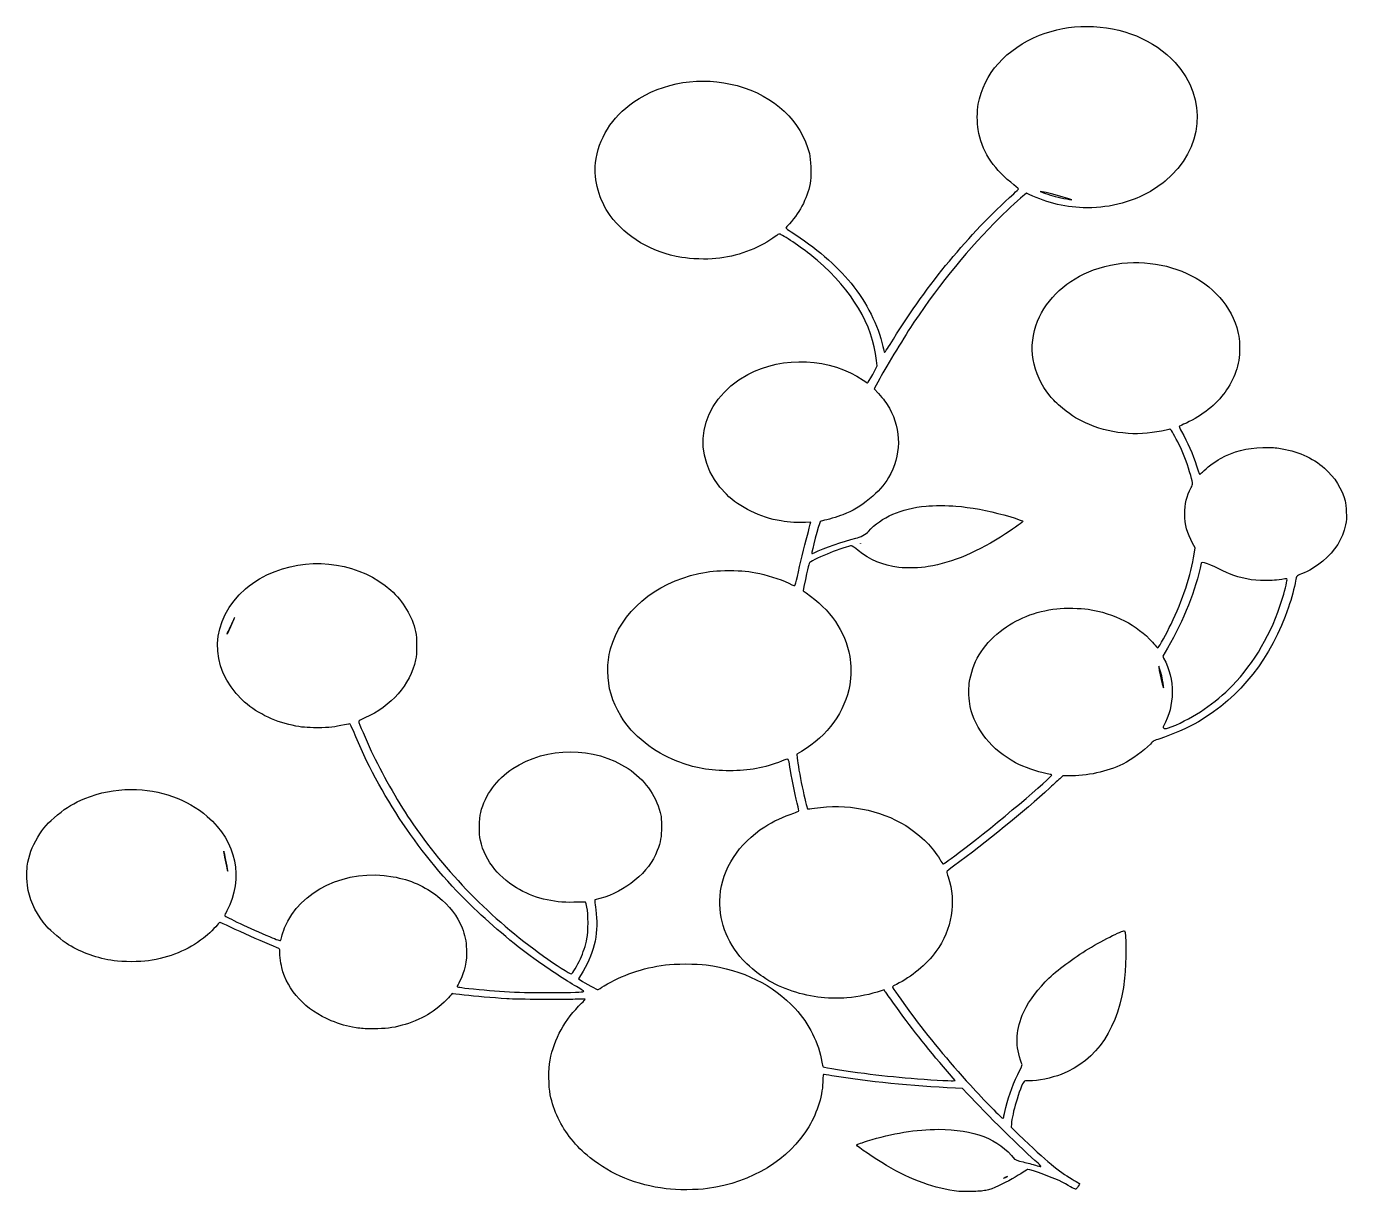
# Model space of a CAD drawing. Header units: centimetres. Extents: x -14 to 2, y -7 to 7.1.
import ezdxf

# ---------------------------------------------------------------- set-up
doc = ezdxf.new("R2010")
doc.units = ezdxf.units.CM
doc.header["$MEASUREMENT"] = 0
doc.layers.add('Layer 1', color=7, linetype='Continuous')

msp = doc.modelspace()

# ---------------------------------------------------------------- linework, layer by layer
at = {"layer": 'Layer 1', "color": 250}
for points, knots in [([(-1.13854, 7.08339), (-1.34428, 7.08339), (-1.52985, 7.04876), (-1.714, 6.97591), (-1.714, 6.97591), (-2.1166, 6.81663), (-2.39194, 6.50668), (-2.45732, 6.13999), (-2.45732, 6.13999), (-2.47108, 6.06279), (-2.4717, 5.90828), (-2.45814, 5.83324), (-2.45814, 5.83324), (-2.41239, 5.57992), (-2.2882, 5.37919), (-2.06375, 5.19658), (-2.06375, 5.19658), (-2.01143, 5.15401), (-1.96867, 5.11727), (-1.96867, 5.11473), (-1.96867, 5.11473), (-1.96867, 5.11218), (-1.99481, 5.08625), (-2.02737, 5.05685), (-2.02737, 5.05685), (-2.57485, 4.56244), (-3.07044, 3.96348), (-3.4834, 3.29654), (-3.4834, 3.29654), (-3.53979, 3.20548), (-3.58794, 3.13273), (-3.59089, 3.13531), (-3.59089, 3.13531), (-3.59384, 3.13789), (-3.60343, 3.16989), (-3.61156, 3.20559), (-3.61156, 3.20559), (-3.67257, 3.47343), (-3.80324, 3.73411), (-3.99686, 3.97288), (-3.99686, 3.97288), (-4.17169, 4.18849), (-4.4328, 4.41261), (-4.72033, 4.59383), (-4.72033, 4.59383), (-4.7561, 4.61637), (-4.78521, 4.63747), (-4.78482, 4.64096), (-4.78482, 4.64096), (-4.78444, 4.64444), (-4.76615, 4.66821), (-4.74348, 4.69305), (-4.74348, 4.69305), (-4.604, 4.84589), (-4.51578, 5.02462), (-4.48717, 5.21643), (-4.48717, 5.21643), (-4.47546, 5.2949), (-4.48338, 5.472), (-4.50122, 5.54385), (-4.50122, 5.54385), (-4.59911, 5.938), (-4.92204, 6.24132), (-5.37518, 6.36571), (-5.37518, 6.36571), (-5.80656, 6.48413), (-6.27788, 6.41003), (-6.62699, 6.1681), (-6.62699, 6.1681), (-6.89545, 5.98205), (-7.05715, 5.72484), (-7.09001, 5.42975), (-7.09001, 5.42975), (-7.11333, 5.22029), (-7.04555, 4.9767), (-6.91307, 4.79475), (-6.91307, 4.79475), (-6.71924, 4.52854), (-6.41445, 4.34961), (-6.04573, 4.28542), (-6.04573, 4.28542), (-5.94348, 4.26762), (-5.74024, 4.26059), (-5.63397, 4.27137), (-5.63397, 4.27137), (-5.37881, 4.29724), (-5.1269, 4.38817), (-4.94357, 4.51941), (-4.94357, 4.51941), (-4.86009, 4.57918), (-4.86989, 4.57638), (-4.82782, 4.55249), (-4.82782, 4.55249), (-4.71958, 4.49102), (-4.50595, 4.33828), (-4.40201, 4.24822), (-4.40201, 4.24822), (-3.97995, 3.88253), (-3.74003, 3.47623), (-3.6868, 3.03857), (-3.6868, 3.03857), (-3.6868, 3.03857), (-3.67854, 2.97077), (-3.67854, 2.97077), (-3.67854, 2.97077), (-3.67854, 2.97077), (-3.73476, 2.86825), (-3.73476, 2.86825), (-3.73476, 2.86825), (-3.76598, 2.81159), (-3.79406, 2.7649), (-3.79677, 2.7649), (-3.79677, 2.7649), (-3.79948, 2.7649), (-3.82267, 2.77988), (-3.84886, 2.79797), (-3.84886, 2.79797), (-4.24206, 3.06951), (-4.82024, 3.09792), (-5.24785, 2.8666), (-5.24785, 2.8666), (-5.84845, 2.54168), (-5.96721, 1.87398), (-5.50581, 1.41717), (-5.50581, 1.41717), (-5.34375, 1.25672), (-5.09748, 1.13642), (-4.84436, 1.09389), (-4.84436, 1.09389), (-4.75101, 1.0782), (-4.62577, 1.07035), (-4.55001, 1.07487), (-4.55001, 1.07487), (-4.55001, 1.07487), (-4.48551, 1.07818), (-4.48551, 1.07818), (-4.48551, 1.07818), (-4.48551, 1.07818), (-4.48965, 1.05668), (-4.48965, 1.05668), (-4.48965, 1.05668), (-4.49185, 1.04463), (-4.50805, 0.98421), (-4.5252, 0.92273), (-4.5252, 0.92273), (-4.56475, 0.78102), (-4.61699, 0.56426), (-4.64592, 0.42333), (-4.64592, 0.42333), (-4.65924, 0.35844), (-4.67159, 0.31244), (-4.67651, 0.31089), (-4.67651, 0.31089), (-4.68107, 0.30944), (-4.69726, 0.31475), (-4.71206, 0.32246), (-4.71206, 0.32246), (-4.80718, 0.37197), (-4.97379, 0.42944), (-5.10067, 0.45641), (-5.10067, 0.45641), (-5.23715, 0.48541), (-5.31257, 0.49292), (-5.47026, 0.49279), (-5.47026, 0.49279), (-5.62802, 0.49266), (-5.7064, 0.48494), (-5.84068, 0.45641), (-5.84068, 0.45641), (-6.37204, 0.34348), (-6.78955, -0.01317), (-6.90728, -0.45393), (-6.90728, -0.45393), (-6.93406, -0.55418), (-6.94179, -0.61714), (-6.94118, -0.72678), (-6.94118, -0.72678), (-6.94007, -0.9256), (-6.89204, -1.09099), (-6.78408, -1.26669), (-6.78408, -1.26669), (-6.70408, -1.39689), (-6.62378, -1.48594), (-6.48973, -1.59329), (-6.48973, -1.59329), (-6.36523, -1.69298), (-6.26112, -1.75297), (-6.10691, -1.81405), (-6.10691, -1.81405), (-5.90031, -1.89588), (-5.7033, -1.93151), (-5.46447, -1.93146), (-5.46447, -1.93146), (-5.23647, -1.93141), (-5.04027, -1.89514), (-4.83857, -1.8157), (-4.83857, -1.8157), (-4.74634, -1.77938), (-4.75447, -1.77396), (-4.7377, -1.88681), (-4.7377, -1.88681), (-4.72267, -1.98795), (-4.6784, -2.20595), (-4.64923, -2.32172), (-4.64923, -2.32172), (-4.63119, -2.3933), (-4.62729, -2.41593), (-4.63352, -2.42094), (-4.63352, -2.42094), (-4.63797, -2.42452), (-4.66338, -2.43475), (-4.68974, -2.44326), (-4.68974, -2.44326), (-4.80782, -2.48137), (-4.94242, -2.54467), (-5.04197, -2.60863), (-5.04197, -2.60863), (-5.35851, -2.81199), (-5.55651, -3.11864), (-5.58271, -3.44785), (-5.58271, -3.44785), (-5.60497, -3.72755), (-5.50824, -3.99822), (-5.30655, -4.22093), (-5.30655, -4.22093), (-5.25563, -4.27716), (-5.13072, -4.38309), (-5.06264, -4.42846), (-5.06264, -4.42846), (-4.87462, -4.55377), (-4.64089, -4.63961), (-4.3987, -4.67238), (-4.3987, -4.67238), (-4.30515, -4.68503), (-4.13653, -4.68953), (-4.04647, -4.68147), (-4.04647, -4.68147), (-3.90345, -4.66867), (-3.75972, -4.63919), (-3.63389, -4.59714), (-3.63389, -4.59714), (-3.63389, -4.59714), (-3.59751, -4.58556), (-3.59751, -4.58556), (-3.59751, -4.58556), (-3.59751, -4.58556), (-3.5818, -4.60623), (-3.5818, -4.60623), (-3.5818, -4.60623), (-3.57287, -4.61782), (-3.52797, -4.68076), (-3.48175, -4.74596), (-3.48175, -4.74596), (-3.27719, -5.03452), (-3.08905, -5.27273), (-2.82939, -5.57279), (-2.82939, -5.57279), (-2.82939, -5.57279), (-2.7343, -5.68275), (-2.7343, -5.68275), (-2.7343, -5.68275), (-2.7343, -5.68275), (-2.75993, -5.68523), (-2.75993, -5.68523), (-2.75993, -5.68523), (-2.79615, -5.68776), (-3.0673, -5.67136), (-3.26926, -5.65464), (-3.26926, -5.65464), (-3.46276, -5.63862), (-3.64877, -5.61893), (-3.83398, -5.59511), (-3.83398, -5.59511), (-4.05037, -5.56728), (-4.32253, -5.52415), (-4.33503, -5.51574), (-4.33503, -5.51574), (-4.33925, -5.51289), (-4.34634, -5.48736), (-4.35074, -5.45868), (-4.35074, -5.45868), (-4.38561, -5.23185), (-4.50364, -4.9938), (-4.6732, -4.81046), (-4.6732, -4.81046), (-4.93957, -4.52243), (-5.30521, -4.34342), (-5.75138, -4.28212), (-5.75138, -4.28212), (-5.85833, -4.26742), (-6.13654, -4.26746), (-6.24417, -4.28212), (-6.24417, -4.28212), (-6.52181, -4.31992), (-6.77236, -4.406), (-6.98583, -4.53678), (-6.98583, -4.53678), (-7.02216, -4.55904), (-7.05547, -4.57903), (-7.06024, -4.58143), (-7.06024, -4.58143), (-7.06792, -4.58529), (-7.21522, -4.50603), (-7.27687, -4.46484), (-7.27687, -4.46484), (-7.27687, -4.46484), (-7.29589, -4.45244), (-7.29589, -4.45244), (-7.29589, -4.45244), (-7.29589, -4.45244), (-7.24132, -4.35901), (-7.24132, -4.35901), (-7.24132, -4.35901), (-7.09988, -4.11852), (-7.04867, -3.87122), (-7.08753, -3.61404), (-7.08753, -3.61404), (-7.09386, -3.57213), (-7.09885, -3.52823), (-7.0991, -3.51648), (-7.0991, -3.51648), (-7.0991, -3.51648), (-7.09993, -3.49498), (-7.09993, -3.49498), (-7.09993, -3.49498), (-7.09993, -3.49498), (-7.03874, -3.47844), (-7.03874, -3.47844), (-7.03874, -3.47844), (-6.87723, -3.43357), (-6.7433, -3.36355), (-6.61293, -3.25603), (-6.61293, -3.25603), (-6.48086, -3.1471), (-6.39892, -3.03751), (-6.34339, -2.89719), (-6.34339, -2.89719), (-6.30169, -2.79183), (-6.29157, -2.73636), (-6.29212, -2.60615), (-6.29212, -2.60615), (-6.29252, -2.51248), (-6.29544, -2.48343), (-6.30783, -2.43582), (-6.30783, -2.43582), (-6.36335, -2.22249), (-6.50207, -2.03327), (-6.69644, -1.905), (-6.69644, -1.905), (-7.10814, -1.63332), (-7.68041, -1.63332), (-8.09212, -1.905), (-8.09212, -1.905), (-8.28675, -2.03344), (-8.42513, -2.2222), (-8.48072, -2.43582), (-8.48072, -2.43582), (-8.50129, -2.51485), (-8.50309, -2.69138), (-8.48403, -2.77564), (-8.48403, -2.77564), (-8.45659, -2.89692), (-8.39482, -3.02073), (-8.30792, -3.1287), (-8.30792, -3.1287), (-8.24682, -3.2046), (-8.10827, -3.31689), (-8.01109, -3.37013), (-8.01109, -3.37013), (-7.7976, -3.48709), (-7.56964, -3.53653), (-7.30581, -3.52227), (-7.30581, -3.52227), (-7.25724, -3.51964), (-7.21543, -3.51975), (-7.21238, -3.52227), (-7.21238, -3.52227), (-7.20932, -3.52479), (-7.20075, -3.55243), (-7.19419, -3.58345), (-7.19419, -3.58345), (-7.17702, -3.6646), (-7.17717, -3.88146), (-7.19419, -3.96462), (-7.19419, -3.96462), (-7.2106, -4.04487), (-7.24049, -4.13617), (-7.27356, -4.20853), (-7.27356, -4.20853), (-7.30966, -4.28752), (-7.37183, -4.38996), (-7.38518, -4.39208), (-7.38518, -4.39208), (-7.39679, -4.39393), (-7.58242, -4.27387), (-7.71922, -4.17628), (-7.71922, -4.17628), (-8.36612, -3.71479), (-8.90061, -3.16864), (-9.33566, -2.52429), (-9.33566, -2.52429), (-9.49468, -2.28877), (-9.68488, -1.95161), (-9.80612, -1.69168), (-9.80612, -1.69168), (-9.86789, -1.55925), (-9.95854, -1.34693), (-9.95826, -1.33449), (-9.95826, -1.33449), (-9.95811, -1.32796), (-9.93292, -1.31419), (-9.88219, -1.2915), (-9.88219, -1.2915), (-9.56245, -1.14847), (-9.33813, -0.89106), (-9.26868, -0.58704), (-9.26868, -0.58704), (-9.25164, -0.51243), (-9.25226, -0.32445), (-9.26951, -0.24639), (-9.26951, -0.24639), (-9.31063, -0.0604), (-9.41733, 0.11834), (-9.57048, 0.25632), (-9.57048, 0.25632), (-9.925, 0.57571), (-10.4975, 0.66841), (-10.97029, 0.48369), (-10.97029, 0.48369), (-11.11438, 0.42739), (-11.213, 0.36923), (-11.32747, 0.27202), (-11.32747, 0.27202), (-11.76287, -0.09772), (-11.78072, -0.67753), (-11.36882, -1.07239), (-11.36882, -1.07239), (-11.21628, -1.21861), (-10.98946, -1.33423), (-10.76275, -1.38079), (-10.76275, -1.38079), (-10.6397, -1.40607), (-10.59761, -1.41), (-10.45435, -1.40973), (-10.45435, -1.40973), (-10.30814, -1.40946), (-10.25457, -1.40357), (-10.13023, -1.37501), (-10.13023, -1.37501), (-10.09373, -1.36662), (-10.06411, -1.36224), (-10.06078, -1.36508), (-10.06078, -1.36508), (-10.05758, -1.36782), (-10.04049, -1.40595), (-10.02275, -1.44942), (-10.02275, -1.44942), (-9.7066, -2.22395), (-9.21014, -2.9612), (-8.60475, -3.55617), (-8.60475, -3.55617), (-8.39331, -3.76396), (-8.06983, -4.03746), (-7.83911, -4.20357), (-7.83911, -4.20357), (-7.69273, -4.30895), (-7.4876, -4.4447), (-7.34384, -4.53099), (-7.34384, -4.53099), (-7.2829, -4.56757), (-7.23305, -4.59962), (-7.23305, -4.6021), (-7.23305, -4.6021), (-7.23305, -4.61115), (-7.28361, -4.61338), (-7.55882, -4.61698), (-7.55882, -4.61698), (-7.94396, -4.62202), (-8.20801, -4.61035), (-8.56754, -4.57316), (-8.56754, -4.57316), (-8.74146, -4.55516), (-8.7704, -4.55011), (-8.76432, -4.53843), (-8.76432, -4.53843), (-8.76232, -4.53459), (-8.74993, -4.50942), (-8.73621, -4.48303), (-8.73621, -4.48303), (-8.67393, -4.36324), (-8.64678, -4.23748), (-8.6527, -4.0936), (-8.6527, -4.0936), (-8.65695, -3.99027), (-8.6716, -3.92158), (-8.70645, -3.8348), (-8.70645, -3.8348), (-8.76642, -3.68543), (-8.85642, -3.56813), (-9.00079, -3.45281), (-9.00079, -3.45281), (-9.15207, -3.33198), (-9.33651, -3.25064), (-9.54236, -3.21386), (-9.54236, -3.21386), (-10.10683, -3.11302), (-10.67209, -3.37997), (-10.85536, -3.83398), (-10.85536, -3.83398), (-10.8699, -3.86999), (-10.88548, -3.91725), (-10.89008, -3.93898), (-10.89008, -3.93898), (-10.89469, -3.96072), (-10.90145, -3.98148), (-10.90497, -3.98529), (-10.90497, -3.98529), (-10.90975, -3.99046), (-10.94339, -3.97878), (-11.03891, -3.93898), (-11.03891, -3.93898), (-11.26226, -3.84594), (-11.58048, -3.69622), (-11.58048, -3.68432), (-11.58048, -3.68432), (-11.58048, -3.68095), (-11.56869, -3.65516), (-11.55402, -3.62727), (-11.55402, -3.62727), (-11.34662, -3.23298), (-11.43862, -2.79042), (-11.79215, -2.48378), (-11.79215, -2.48378), (-12.03676, -2.27161), (-12.35935, -2.15758), (-12.7124, -2.15801), (-12.7124, -2.15801), (-12.9189, -2.15826), (-13.08738, -2.19098), (-13.27547, -2.26798), (-13.27547, -2.26798), (-13.41236, -2.32401), (-13.48762, -2.36903), (-13.60372, -2.46476), (-13.60372, -2.46476), (-13.71981, -2.56049), (-13.77554, -2.62308), (-13.8435, -2.73596), (-13.8435, -2.73596), (-13.91568, -2.85585), (-13.95113, -2.95362), (-13.97083, -3.0857), (-13.97083, -3.0857), (-13.98131, -3.15601), (-13.97495, -3.30983), (-13.95925, -3.38253), (-13.95925, -3.38253), (-13.92686, -3.53253), (-13.8494, -3.68469), (-13.73849, -3.81413), (-13.73849, -3.81413), (-13.6907, -3.8699), (-13.53951, -3.99638), (-13.4706, -4.0382), (-13.4706, -4.0382), (-13.30754, -4.13715), (-13.12272, -4.2022), (-12.91911, -4.23251), (-12.91911, -4.23251), (-12.82114, -4.24709), (-12.60388, -4.24703), (-12.50487, -4.23251), (-12.50487, -4.23251), (-12.24633, -4.19458), (-12.02426, -4.10349), (-11.8368, -3.95717), (-11.8368, -3.95717), (-11.78003, -3.91287), (-11.68455, -3.81999), (-11.65903, -3.78437), (-11.65903, -3.78437), (-11.65205, -3.77462), (-11.64266, -3.76618), (-11.63836, -3.76618), (-11.63836, -3.76618), (-11.63405, -3.76618), (-11.57734, -3.7926), (-11.51186, -3.82406), (-11.51186, -3.82406), (-11.35997, -3.89701), (-11.18442, -3.97468), (-11.03643, -4.03572), (-11.03643, -4.03572), (-10.97242, -4.06213), (-10.91776, -4.08679), (-10.91489, -4.09029), (-10.91489, -4.09029), (-10.91202, -4.0938), (-10.91078, -4.10123), (-10.91241, -4.10683), (-10.91241, -4.10683), (-10.918, -4.126), (-10.90341, -4.25626), (-10.88926, -4.31354), (-10.88926, -4.31354), (-10.81994, -4.59402), (-10.59942, -4.83061), (-10.28981, -4.95763), (-10.28981, -4.95763), (-10.18141, -5.0021), (-10.10233, -5.02504), (-9.9905, -5.04362), (-9.9905, -5.04362), (-9.92588, -5.05436), (-9.89244, -5.05612), (-9.78049, -5.05602), (-9.78049, -5.05602), (-9.63192, -5.05589), (-9.5529, -5.0465), (-9.43074, -5.01385), (-9.43074, -5.01385), (-9.34181, -4.99009), (-9.20113, -4.93144), (-9.12316, -4.8857), (-9.12316, -4.8857), (-9.04167, -4.83788), (-8.9266, -4.7444), (-8.87016, -4.67982), (-8.87016, -4.67982), (-8.84642, -4.65265), (-8.82684, -4.63021), (-8.82633, -4.63021), (-8.82633, -4.63021), (-8.82583, -4.63021), (-8.76072, -4.63758), (-8.68164, -4.64674), (-8.68164, -4.64674), (-8.53956, -4.66321), (-8.34364, -4.68022), (-8.16405, -4.69222), (-8.16405, -4.69222), (-8.03453, -4.70087), (-7.47149, -4.70543), (-7.33557, -4.69883), (-7.33557, -4.69883), (-7.27344, -4.69582), (-7.22035, -4.69571), (-7.21734, -4.69801), (-7.21734, -4.69801), (-7.21432, -4.7003), (-7.23304, -4.72226), (-7.25868, -4.74679), (-7.25868, -4.74679), (-7.45928, -4.93872), (-7.59181, -5.17753), (-7.6415, -5.43719), (-7.6415, -5.43719), (-7.66079, -5.538), (-7.65928, -5.75294), (-7.63819, -5.85473), (-7.63819, -5.85473), (-7.59718, -6.05261), (-7.51261, -6.23085), (-7.38436, -6.38969), (-7.38436, -6.38969), (-7.30979, -6.48203), (-7.25594, -6.53538), (-7.15367, -6.61789), (-7.15367, -6.61789), (-6.90049, -6.82216), (-6.59409, -6.94729), (-6.23673, -6.99327), (-6.23673, -6.99327), (-6.11163, -7.00936), (-5.85916, -7.00837), (-5.73402, -6.99079), (-5.73402, -6.99079), (-5.19294, -6.91477), (-4.74882, -6.64262), (-4.50867, -6.24169), (-4.50867, -6.24169), (-4.40104, -6.06201), (-4.33751, -5.84943), (-4.33751, -5.66787), (-4.33751, -5.66787), (-4.33751, -5.63776), (-4.33459, -5.61228), (-4.33173, -5.61082), (-4.33173, -5.61082), (-4.32886, -5.60936), (-4.2821, -5.61491), (-4.22755, -5.62405), (-4.22755, -5.62405), (-3.79818, -5.69601), (-3.2575, -5.75035), (-2.73348, -5.7737), (-2.73348, -5.7737), (-2.73348, -5.7737), (-2.64666, -5.77784), (-2.64666, -5.77784), (-2.64666, -5.77784), (-2.64666, -5.77784), (-2.5863, -5.84316), (-2.5863, -5.84316), (-2.5863, -5.84316), (-2.37099, -6.07733), (-1.91682, -6.5256), (-1.73302, -6.68486), (-1.73302, -6.68486), (-1.70809, -6.70646), (-1.69484, -6.7215), (-1.69995, -6.7229), (-1.69995, -6.7229), (-1.70466, -6.72419), (-1.73353, -6.71775), (-1.76444, -6.70801), (-1.76444, -6.70801), (-1.79535, -6.69828), (-1.8623, -6.68049), (-1.91327, -6.66833), (-1.91327, -6.66833), (-1.984, -6.65145), (-2.00878, -6.64254), (-2.01662, -6.63277), (-2.01662, -6.63277), (-2.21094, -6.39054), (-2.5119, -6.27311), (-2.93605, -6.27311), (-2.93605, -6.27311), (-3.20268, -6.27311), (-3.50149, -6.32212), (-3.7976, -6.41449), (-3.7976, -6.41449), (-3.90052, -6.4466), (-3.92658, -6.45704), (-3.92658, -6.46658), (-3.92658, -6.46658), (-3.92658, -6.47914), (-3.70541, -6.62985), (-3.56939, -6.70967), (-3.56939, -6.70967), (-3.25713, -6.89292), (-2.99032, -6.9882), (-2.69048, -7.02551), (-2.69048, -7.02551), (-2.67919, -7.02692), (-2.61439, -7.02741), (-2.54661, -7.02634), (-2.54661, -7.02634), (-2.45456, -7.02488), (-2.40901, -7.02148), (-2.36554, -7.01311), (-2.36554, -7.01311), (-2.19027, -6.97938), (-1.8622, -6.75845), (-1.85704, -6.75845), (-1.85704, -6.75845), (-1.82039, -6.75845), (-1.50999, -6.87352), (-1.44198, -6.91224), (-1.44198, -6.91224), (-1.32616, -6.97818), (-1.28275, -7.00069), (-1.27496, -6.99823), (-1.27496, -6.99823), (-1.27008, -6.99668), (-1.25712, -6.98073), (-1.24602, -6.9635), (-1.24602, -6.9635), (-1.22607, -6.93253), (-1.22587, -6.93274), (-1.23941, -6.92464), (-1.23941, -6.92464), (-1.24694, -6.92014), (-1.28361, -6.89791), (-1.32126, -6.87586), (-1.32126, -6.87586), (-1.4894, -6.77742), (-1.61416, -6.67302), (-1.96784, -6.33512), (-1.96784, -6.33512), (-1.96784, -6.33512), (-2.05962, -6.2483), (-2.05962, -6.2483), (-2.05962, -6.2483), (-2.05962, -6.2483), (-2.05548, -6.20531), (-2.05548, -6.20531), (-2.05548, -6.20531), (-2.04967, -6.14444), (-2.02707, -6.04066), (-1.99926, -5.94568), (-1.99926, -5.94568), (-1.96976, -5.84494), (-1.91617, -5.70559), (-1.90252, -5.69433), (-1.90252, -5.69433), (-1.89543, -5.68849), (-1.8773, -5.68606), (-1.84216, -5.68606), (-1.84216, -5.68606), (-1.73275, -5.68606), (-1.56975, -5.65295), (-1.45273, -5.60751), (-1.45273, -5.60751), (-1.01477, -5.43746), (-0.75242, -5.04103), (-0.68461, -4.44417), (-0.68461, -4.44417), (-0.66227, -4.24757), (-0.66279, -3.8767), (-0.68544, -3.86953), (-0.68544, -3.86953), (-0.71028, -3.86167), (-0.97934, -3.99796), (-1.15755, -4.10848), (-1.15755, -4.10848), (-1.33736, -4.21999), (-1.53393, -4.37299), (-1.6462, -4.48882), (-1.6462, -4.48882), (-1.77042, -4.61697), (-1.87307, -4.76559), (-1.92402, -4.89148), (-1.92402, -4.89148), (-2.0054, -5.09259), (-2.00744, -5.27029), (-1.93146, -5.47109), (-1.93146, -5.47109), (-1.92196, -5.49619), (-1.92298, -5.49799), (-1.94965, -5.55046), (-1.94965, -5.55046), (-2.02982, -5.70816), (-2.08337, -5.85119), (-2.12163, -6.0077), (-2.12163, -6.0077), (-2.13485, -6.06176), (-2.14695, -6.11355), (-2.14809, -6.12262), (-2.14809, -6.12262), (-2.14922, -6.1317), (-2.15357, -6.14044), (-2.15801, -6.14164), (-2.15801, -6.14164), (-2.16727, -6.14415), (-2.38351, -5.92288), (-2.55075, -5.7398), (-2.55075, -5.7398), (-2.82198, -5.4429), (-3.05835, -5.15675), (-3.27753, -4.86089), (-3.27753, -4.86089), (-3.38889, -4.71056), (-3.49498, -4.55876), (-3.49498, -4.54918), (-3.49498, -4.54918), (-3.49498, -4.545), (-3.474, -4.53057), (-3.44785, -4.51776), (-3.44785, -4.51776), (-3.26407, -4.42774), (-3.08543, -4.27996), (-2.96829, -4.12006), (-2.96829, -4.12006), (-2.77344, -3.85407), (-2.7191, -3.51958), (-2.82112, -3.21551), (-2.82112, -3.21551), (-2.83031, -3.18812), (-2.83761, -3.1609), (-2.83766, -3.15598), (-2.83766, -3.15598), (-2.8377, -3.15107), (-2.80027, -3.11955), (-2.75415, -3.0857), (-2.75415, -3.0857), (-2.36182, -2.79779), (-1.90362, -2.42495), (-1.59081, -2.13816), (-1.59081, -2.13816), (-1.53668, -2.08855), (-1.47822, -2.03514), (-1.461, -2.01993), (-1.461, -2.01993), (-1.461, -2.01993), (-1.4304, -1.99264), (-1.4304, -1.99264), (-1.4304, -1.99264), (-1.4304, -1.99264), (-1.36426, -1.99347), (-1.36426, -1.99347), (-1.36426, -1.99347), (-1.14108, -1.9969), (-0.89644, -1.94349), (-0.70693, -1.8496), (-0.70693, -1.8496), (-0.58841, -1.79088), (-0.45548, -1.69461), (-0.37207, -1.60734), (-0.37207, -1.60734), (-0.33453, -1.56807), (-0.33391, -1.56748), (-0.25632, -1.54285), (-0.25632, -1.54285), (-0.11046, -1.49656), (0.07867, -1.41253), (0.20836, -1.33697), (0.20836, -1.33697), (0.71567, -1.0414), (1.09541, -0.55963), (1.30142, 0.05209), (1.30142, 0.05209), (1.33371, 0.14797), (1.37277, 0.29395), (1.38658, 0.36876), (1.38658, 0.36876), (1.39117, 0.3936), (1.39742, 0.41812), (1.40064, 0.42333), (1.40064, 0.42333), (1.40386, 0.42855), (1.42956, 0.44194), (1.45769, 0.4531), (1.45769, 0.4531), (1.54874, 0.48921), (1.63137, 0.53849), (1.71483, 0.60771), (1.71483, 0.60771), (1.86562, 0.73277), (1.95453, 0.87423), (1.99016, 1.04593), (1.99016, 1.04593), (2.00197, 1.10282), (2.0034, 1.12804), (2.00008, 1.20385), (2.00008, 1.20385), (1.99792, 1.25353), (1.99178, 1.31305), (1.98603, 1.33615), (1.98603, 1.33615), (1.95006, 1.48059), (1.85862, 1.62584), (1.73633, 1.73302), (1.73633, 1.73302), (1.59036, 1.86096), (1.39782, 1.94512), (1.18401, 1.97528), (1.18401, 1.97528), (1.11491, 1.98503), (1.08385, 1.98703), (0.98888, 1.98438), (0.98888, 1.98438), (0.79107, 1.97885), (0.63923, 1.93884), (0.47708, 1.85043), (0.47708, 1.85043), (0.40939, 1.81352), (0.30136, 1.73274), (0.2588, 1.68672), (0.2588, 1.68672), (0.2446, 1.67137), (0.23049, 1.65861), (0.22738, 1.65861), (0.22738, 1.65861), (0.22053, 1.65861), (0.22253, 1.65311), (0.18769, 1.76031), (0.18769, 1.76031), (0.14029, 1.90614), (0.07958, 2.04528), (0.00413, 2.17951), (0.00413, 2.17951), (-0.01131, 2.20698), (-0.02399, 2.23298), (-0.02398, 2.23656), (-0.02398, 2.23656), (-0.02396, 2.24013), (-0.0005, 2.25255), (0.02811, 2.26467), (0.02811, 2.26467), (0.21942, 2.34565), (0.39548, 2.47764), (0.51346, 2.62847), (0.51346, 2.62847), (0.55925, 2.68702), (0.62208, 2.79726), (0.64988, 2.86742), (0.64988, 2.86742), (0.68903, 2.96622), (0.7031, 3.03631), (0.70693, 3.15268), (0.70693, 3.15268), (0.71086, 3.27198), (0.7036, 3.3354), (0.67386, 3.43545), (0.67386, 3.43545), (0.48753, 4.06223), (-0.33808, 4.39528), (-1.05916, 4.13411), (-1.05916, 4.13411), (-1.37374, 4.02018), (-1.6281, 3.78802), (-1.73798, 3.51565), (-1.73798, 3.51565), (-1.86144, 3.20962), (-1.80669, 2.88028), (-1.58667, 2.60697), (-1.58667, 2.60697), (-1.54662, 2.55721), (-1.5108, 2.52256), (-1.43454, 2.4598), (-1.43454, 2.4598), (-1.3163, 2.36248), (-1.24122, 2.31632), (-1.1096, 2.26219), (-1.1096, 2.26219), (-0.95229, 2.1975), (-0.81916, 2.16673), (-0.63996, 2.15387), (-0.63996, 2.15387), (-0.49716, 2.14363), (-0.32079, 2.15923), (-0.18273, 2.19439), (-0.18273, 2.19439), (-0.1585, 2.20056), (-0.13592, 2.20596), (-0.13229, 2.20596), (-0.13229, 2.20596), (-0.12401, 2.20596), (-0.06857, 2.10945), (-0.02398, 2.01745), (-0.02398, 2.01745), (0.02616, 1.91402), (0.06798, 1.80528), (0.10253, 1.69003), (0.10253, 1.69003), (0.14535, 1.54715), (0.14537, 1.54502), (0.12072, 1.49738), (0.12072, 1.49738), (0.06744, 1.39443), (0.04465, 1.29794), (0.04465, 1.17905), (0.04465, 1.17905), (0.04465, 1.04737), (0.07182, 0.94525), (0.13891, 0.82682), (0.13891, 0.82682), (0.13891, 0.82682), (0.17033, 0.7706), (0.17033, 0.7706), (0.17033, 0.7706), (0.17033, 0.7706), (0.15875, 0.69288), (0.15875, 0.69288), (0.15875, 0.69288), (0.12116, 0.44668), (0.01483, 0.12609), (-0.12154, -0.15379), (-0.12154, -0.15379), (-0.17453, -0.26254), (-0.2658, -0.42864), (-0.27781, -0.43822), (-0.27781, -0.43822), (-0.28333, -0.44261), (-0.28798, -0.4414), (-0.29518, -0.43326), (-0.29518, -0.43326), (-0.30066, -0.42705), (-0.3248, -0.40011), (-0.34809, -0.37372), (-0.34809, -0.37372), (-0.5314, -0.16606), (-0.80845, -0.02411), (-1.12696, 0.0248), (-1.12696, 0.0248), (-1.21624, 0.03851), (-1.40854, 0.04157), (-1.50316, 0.03059), (-1.50316, 0.03059), (-1.77063, -0.00045), (-1.99779, -0.09129), (-2.19025, -0.24391), (-2.19025, -0.24391), (-2.40641, -0.41533), (-2.53045, -0.62306), (-2.5648, -0.87064), (-2.5648, -0.87064), (-2.57493, -0.94365), (-2.56907, -1.07872), (-2.55323, -1.15259), (-2.55323, -1.15259), (-2.49406, -1.42857), (-2.29089, -1.68107), (-2.00422, -1.83307), (-2.00422, -1.83307), (-1.90034, -1.88814), (-1.74829, -1.9415), (-1.62388, -1.96618), (-1.62388, -1.96618), (-1.59424, -1.97207), (-1.56796, -1.9778), (-1.566, -1.97941), (-1.566, -1.97941), (-1.5476, -1.99459), (-2.28101, -2.61387), (-2.61938, -2.86908), (-2.61938, -2.86908), (-2.81047, -3.0132), (-2.87528, -3.0609), (-2.88148, -3.0609), (-2.88148, -3.0609), (-2.88385, -3.0609), (-2.90247, -3.03392), (-2.92282, -3.00054), (-2.92282, -3.00054), (-2.96563, -2.93031), (-3.02329, -2.85578), (-3.0824, -2.79549), (-3.0824, -2.79549), (-3.13743, -2.73935), (-3.26638, -2.63739), (-3.33458, -2.5954), (-3.33458, -2.5954), (-3.64994, -2.40122), (-4.05065, -2.32464), (-4.43839, -2.38456), (-4.43839, -2.38456), (-4.48232, -2.39135), (-4.51865, -2.39396), (-4.52189, -2.39117), (-4.52189, -2.39117), (-4.53991, -2.37565), (-4.63802, -1.90279), (-4.64923, -1.77767), (-4.64923, -1.77767), (-4.64923, -1.77767), (-4.65336, -1.73137), (-4.65336, -1.73137), (-4.65336, -1.73137), (-4.65336, -1.73137), (-4.59631, -1.69664), (-4.59631, -1.69664), (-4.59631, -1.69664), (-4.27972, -1.50532), (-4.06837, -1.21422), (-4.01092, -0.88966), (-4.01092, -0.88966), (-3.9951, -0.8003), (-3.99574, -0.63139), (-4.01174, -0.54653), (-4.01174, -0.54653), (-4.06997, -0.23774), (-4.24418, 0.01662), (-4.54091, 0.2249), (-4.54091, 0.2249), (-4.54091, 0.2249), (-4.57729, 0.2497), (-4.57729, 0.2497), (-4.57729, 0.2497), (-4.57729, 0.2497), (-4.56654, 0.30096), (-4.56654, 0.30096), (-4.56654, 0.30096), (-4.51339, 0.55407), (-4.5062, 0.58363), (-4.49626, 0.59283), (-4.49626, 0.59283), (-4.48056, 0.60738), (-4.34732, 0.67002), (-4.24822, 0.70941), (-4.24822, 0.70941), (-4.16484, 0.74255), (-4.00719, 0.79458), (-3.99025, 0.79458), (-3.99025, 0.79458), (-3.9856, 0.79458), (-3.95051, 0.76864), (-3.9117, 0.7367), (-3.9117, 0.7367), (-3.77185, 0.62163), (-3.61523, 0.55701), (-3.41643, 0.53165), (-3.41643, 0.53165), (-3.32719, 0.52026), (-3.15757, 0.52462), (-3.0609, 0.54074), (-3.0609, 0.54074), (-2.76746, 0.58968), (-2.45501, 0.7224), (-2.12576, 0.93844), (-2.12576, 0.93844), (-2.00197, 1.01967), (-1.91326, 1.08359), (-1.91575, 1.08975), (-1.91575, 1.08975), (-1.91885, 1.09743), (-2.03087, 1.13528), (-2.14643, 1.16747), (-2.14643, 1.16747), (-2.33464, 1.2199), (-2.55283, 1.25976), (-2.72769, 1.27413), (-2.72769, 1.27413), (-2.81838, 1.28159), (-3.00816, 1.28162), (-3.08736, 1.27413), (-3.08736, 1.27413), (-3.3943, 1.24514), (-3.62709, 1.14299), (-3.78685, 0.96738), (-3.78685, 0.96738), (-3.81544, 0.93596), (-3.886, 0.89634), (-3.93816, 0.88387), (-3.93816, 0.88387), (-4.09086, 0.84737), (-4.31727, 0.76866), (-4.445, 0.70693), (-4.445, 0.70693), (-4.45699, 0.70114), (-4.46869, 0.69804), (-4.47146, 0.70032), (-4.47146, 0.70032), (-4.47889, 0.70645), (-4.38581, 1.06042), (-4.37059, 1.08396), (-4.37059, 1.08396), (-4.36724, 1.08915), (-4.35474, 1.09506), (-4.34247, 1.09719), (-4.34247, 1.09719), (-4.28862, 1.10655), (-4.16358, 1.14279), (-4.09773, 1.1683), (-4.09773, 1.1683), (-3.9753, 1.21574), (-3.88103, 1.27181), (-3.77197, 1.36178), (-3.77197, 1.36178), (-3.6648, 1.45018), (-3.60162, 1.52103), (-3.54294, 1.62057), (-3.54294, 1.62057), (-3.38758, 1.88408), (-3.38379, 2.19386), (-3.53301, 2.45897), (-3.53301, 2.45897), (-3.57136, 2.5271), (-3.60232, 2.56878), (-3.66448, 2.63757), (-3.66448, 2.63757), (-3.66448, 2.63757), (-3.71574, 2.69379), (-3.71574, 2.69379), (-3.71574, 2.69379), (-3.71574, 2.69379), (-3.64794, 2.81781), (-3.64794, 2.81781), (-3.64794, 2.81781), (-3.56327, 2.97482), (-3.33493, 3.35322), (-3.23536, 3.50077), (-3.23536, 3.50077), (-2.90757, 3.98651), (-2.57189, 4.39601), (-2.19439, 4.76911), (-2.19439, 4.76911), (-2.08884, 4.87344), (-1.9387, 5.01223), (-1.89673, 5.04527), (-1.89673, 5.04527), (-1.89673, 5.04527), (-1.87193, 5.06512), (-1.87193, 5.06512), (-1.87193, 5.06512), (-1.87193, 5.06512), (-1.83968, 5.04941), (-1.83968, 5.04941), (-1.83968, 5.04941), (-1.61127, 4.93879), (-1.38844, 4.88735), (-1.13771, 4.88735), (-1.13771, 4.88735), (-0.98173, 4.88735), (-0.85997, 4.90344), (-0.71438, 4.94357), (-0.71438, 4.94357), (-0.51498, 4.99854), (-0.34471, 5.08545), (-0.19513, 5.20898), (-0.19513, 5.20898), (0.27392, 5.59636), (0.32569, 6.20681), (-0.07276, 6.64435), (-0.07276, 6.64435), (-0.32602, 6.92245), (-0.71589, 7.08339), (-1.13854, 7.08339)], [0, 0, 0, 0, 0.00306748, 0.00306748, 0.00306748, 0.00306748, 0.00613497, 0.00613497, 0.00613497, 0.00613497, 0.00920245, 0.00920245, 0.00920245, 0.00920245, 0.01226994, 0.01226994, 0.01226994, 0.01226994, 0.01533742, 0.01533742, 0.01533742, 0.01533742, 0.01840491, 0.01840491, 0.01840491, 0.01840491, 0.02147239, 0.02147239, 0.02147239, 0.02147239, 0.02453988, 0.02453988, 0.02453988, 0.02453988, 0.02760736, 0.02760736, 0.02760736, 0.02760736, 0.03067485, 0.03067485, 0.03067485, 0.03067485, 0.03374233, 0.03374233, 0.03374233, 0.03374233, 0.03680982, 0.03680982, 0.03680982, 0.03680982, 0.0398773, 0.0398773, 0.0398773, 0.0398773, 0.04294479, 0.04294479, 0.04294479, 0.04294479, 0.04601227, 0.04601227, 0.04601227, 0.04601227, 0.04907975, 0.04907975, 0.04907975, 0.04907975, 0.05214724, 0.05214724, 0.05214724, 0.05214724, 0.05521472, 0.05521472, 0.05521472, 0.05521472, 0.05828221, 0.05828221, 0.05828221, 0.05828221, 0.06134969, 0.06134969, 0.06134969, 0.06134969, 0.06441718, 0.06441718, 0.06441718, 0.06441718, 0.06748466, 0.06748466, 0.06748466, 0.06748466, 0.07055215, 0.07055215, 0.07055215, 0.07055215, 0.07361963, 0.07361963, 0.07361963, 0.07361963, 0.07668712, 0.07668712, 0.07668712, 0.07668712, 0.0797546, 0.0797546, 0.0797546, 0.0797546, 0.08282209, 0.08282209, 0.08282209, 0.08282209, 0.08588957, 0.08588957, 0.08588957, 0.08588957, 0.08895706, 0.08895706, 0.08895706, 0.08895706, 0.09202454, 0.09202454, 0.09202454, 0.09202454, 0.09509202, 0.09509202, 0.09509202, 0.09509202, 0.09815951, 0.09815951, 0.09815951, 0.09815951, 0.10122699, 0.10122699, 0.10122699, 0.10122699, 0.10429448, 0.10429448, 0.10429448, 0.10429448, 0.10736196, 0.10736196, 0.10736196, 0.10736196, 0.11042945, 0.11042945, 0.11042945, 0.11042945, 0.11349693, 0.11349693, 0.11349693, 0.11349693, 0.11656442, 0.11656442, 0.11656442, 0.11656442, 0.1196319, 0.1196319, 0.1196319, 0.1196319, 0.12269939, 0.12269939, 0.12269939, 0.12269939, 0.12576687, 0.12576687, 0.12576687, 0.12576687, 0.12883436, 0.12883436, 0.12883436, 0.12883436, 0.13190184, 0.13190184, 0.13190184, 0.13190184, 0.13496933, 0.13496933, 0.13496933, 0.13496933, 0.13803681, 0.13803681, 0.13803681, 0.13803681, 0.14110429, 0.14110429, 0.14110429, 0.14110429, 0.14417178, 0.14417178, 0.14417178, 0.14417178, 0.14723926, 0.14723926, 0.14723926, 0.14723926, 0.15030675, 0.15030675, 0.15030675, 0.15030675, 0.15337423, 0.15337423, 0.15337423, 0.15337423, 0.15644172, 0.15644172, 0.15644172, 0.15644172, 0.1595092, 0.1595092, 0.1595092, 0.1595092, 0.16257669, 0.16257669, 0.16257669, 0.16257669, 0.16564417, 0.16564417, 0.16564417, 0.16564417, 0.16871166, 0.16871166, 0.16871166, 0.16871166, 0.17177914, 0.17177914, 0.17177914, 0.17177914, 0.17484663, 0.17484663, 0.17484663, 0.17484663, 0.17791411, 0.17791411, 0.17791411, 0.17791411, 0.1809816, 0.1809816, 0.1809816, 0.1809816, 0.18404908, 0.18404908, 0.18404908, 0.18404908, 0.18711656, 0.18711656, 0.18711656, 0.18711656, 0.19018405, 0.19018405, 0.19018405, 0.19018405, 0.19325153, 0.19325153, 0.19325153, 0.19325153, 0.19631902, 0.19631902, 0.19631902, 0.19631902, 0.1993865, 0.1993865, 0.1993865, 0.1993865, 0.20245399, 0.20245399, 0.20245399, 0.20245399, 0.20552147, 0.20552147, 0.20552147, 0.20552147, 0.20858896, 0.20858896, 0.20858896, 0.20858896, 0.21165644, 0.21165644, 0.21165644, 0.21165644, 0.21472393, 0.21472393, 0.21472393, 0.21472393, 0.21779141, 0.21779141, 0.21779141, 0.21779141, 0.2208589, 0.2208589, 0.2208589, 0.2208589, 0.22392638, 0.22392638, 0.22392638, 0.22392638, 0.22699387, 0.22699387, 0.22699387, 0.22699387, 0.23006135, 0.23006135, 0.23006135, 0.23006135, 0.23312883, 0.23312883, 0.23312883, 0.23312883, 0.23619632, 0.23619632, 0.23619632, 0.23619632, 0.2392638, 0.2392638, 0.2392638, 0.2392638, 0.24233129, 0.24233129, 0.24233129, 0.24233129, 0.24539877, 0.24539877, 0.24539877, 0.24539877, 0.24846626, 0.24846626, 0.24846626, 0.24846626, 0.25153374, 0.25153374, 0.25153374, 0.25153374, 0.25460123, 0.25460123, 0.25460123, 0.25460123, 0.25766871, 0.25766871, 0.25766871, 0.25766871, 0.2607362, 0.2607362, 0.2607362, 0.2607362, 0.26380368, 0.26380368, 0.26380368, 0.26380368, 0.26687117, 0.26687117, 0.26687117, 0.26687117, 0.26993865, 0.26993865, 0.26993865, 0.26993865, 0.27300613, 0.27300613, 0.27300613, 0.27300613, 0.27607362, 0.27607362, 0.27607362, 0.27607362, 0.2791411, 0.2791411, 0.2791411, 0.2791411, 0.28220859, 0.28220859, 0.28220859, 0.28220859, 0.28527607, 0.28527607, 0.28527607, 0.28527607, 0.28834356, 0.28834356, 0.28834356, 0.28834356, 0.29141104, 0.29141104, 0.29141104, 0.29141104, 0.29447853, 0.29447853, 0.29447853, 0.29447853, 0.29754601, 0.29754601, 0.29754601, 0.29754601, 0.3006135, 0.3006135, 0.3006135, 0.3006135, 0.30368098, 0.30368098, 0.30368098, 0.30368098, 0.30674847, 0.30674847, 0.30674847, 0.30674847, 0.30981595, 0.30981595, 0.30981595, 0.30981595, 0.31288344, 0.31288344, 0.31288344, 0.31288344, 0.31595092, 0.31595092, 0.31595092, 0.31595092, 0.3190184, 0.3190184, 0.3190184, 0.3190184, 0.32208589, 0.32208589, 0.32208589, 0.32208589, 0.32515337, 0.32515337, 0.32515337, 0.32515337, 0.32822086, 0.32822086, 0.32822086, 0.32822086, 0.33128834, 0.33128834, 0.33128834, 0.33128834, 0.33435583, 0.33435583, 0.33435583, 0.33435583, 0.33742331, 0.33742331, 0.33742331, 0.33742331, 0.3404908, 0.3404908, 0.3404908, 0.3404908, 0.34355828, 0.34355828, 0.34355828, 0.34355828, 0.34662577, 0.34662577, 0.34662577, 0.34662577, 0.34969325, 0.34969325, 0.34969325, 0.34969325, 0.35276074, 0.35276074, 0.35276074, 0.35276074, 0.35582822, 0.35582822, 0.35582822, 0.35582822, 0.35889571, 0.35889571, 0.35889571, 0.35889571, 0.36196319, 0.36196319, 0.36196319, 0.36196319, 0.36503067, 0.36503067, 0.36503067, 0.36503067, 0.36809816, 0.36809816, 0.36809816, 0.36809816, 0.37116564, 0.37116564, 0.37116564, 0.37116564, 0.37423313, 0.37423313, 0.37423313, 0.37423313, 0.37730061, 0.37730061, 0.37730061, 0.37730061, 0.3803681, 0.3803681, 0.3803681, 0.3803681, 0.38343558, 0.38343558, 0.38343558, 0.38343558, 0.38650307, 0.38650307, 0.38650307, 0.38650307, 0.38957055, 0.38957055, 0.38957055, 0.38957055, 0.39263804, 0.39263804, 0.39263804, 0.39263804, 0.39570552, 0.39570552, 0.39570552, 0.39570552, 0.39877301, 0.39877301, 0.39877301, 0.39877301, 0.40184049, 0.40184049, 0.40184049, 0.40184049, 0.40490798, 0.40490798, 0.40490798, 0.40490798, 0.40797546, 0.40797546, 0.40797546, 0.40797546, 0.41104294, 0.41104294, 0.41104294, 0.41104294, 0.41411043, 0.41411043, 0.41411043, 0.41411043, 0.41717791, 0.41717791, 0.41717791, 0.41717791, 0.4202454, 0.4202454, 0.4202454, 0.4202454, 0.42331288, 0.42331288, 0.42331288, 0.42331288, 0.42638037, 0.42638037, 0.42638037, 0.42638037, 0.42944785, 0.42944785, 0.42944785, 0.42944785, 0.43251534, 0.43251534, 0.43251534, 0.43251534, 0.43558282, 0.43558282, 0.43558282, 0.43558282, 0.43865031, 0.43865031, 0.43865031, 0.43865031, 0.44171779, 0.44171779, 0.44171779, 0.44171779, 0.44478528, 0.44478528, 0.44478528, 0.44478528, 0.44785276, 0.44785276, 0.44785276, 0.44785276, 0.45092025, 0.45092025, 0.45092025, 0.45092025, 0.45398773, 0.45398773, 0.45398773, 0.45398773, 0.45705521, 0.45705521, 0.45705521, 0.45705521, 0.4601227, 0.4601227, 0.4601227, 0.4601227, 0.46319018, 0.46319018, 0.46319018, 0.46319018, 0.46625767, 0.46625767, 0.46625767, 0.46625767, 0.46932515, 0.46932515, 0.46932515, 0.46932515, 0.47239264, 0.47239264, 0.47239264, 0.47239264, 0.47546012, 0.47546012, 0.47546012, 0.47546012, 0.47852761, 0.47852761, 0.47852761, 0.47852761, 0.48159509, 0.48159509, 0.48159509, 0.48159509, 0.48466258, 0.48466258, 0.48466258, 0.48466258, 0.48773006, 0.48773006, 0.48773006, 0.48773006, 0.49079755, 0.49079755, 0.49079755, 0.49079755, 0.49386503, 0.49386503, 0.49386503, 0.49386503, 0.49693252, 0.49693252, 0.49693252, 0.49693252, 0.5, 0.5, 0.5, 0.5, 0.50306748, 0.50306748, 0.50306748, 0.50306748, 0.50613497, 0.50613497, 0.50613497, 0.50613497, 0.50920245, 0.50920245, 0.50920245, 0.50920245, 0.51226994, 0.51226994, 0.51226994, 0.51226994, 0.51533742, 0.51533742, 0.51533742, 0.51533742, 0.51840491, 0.51840491, 0.51840491, 0.51840491, 0.52147239, 0.52147239, 0.52147239, 0.52147239, 0.52453988, 0.52453988, 0.52453988, 0.52453988, 0.52760736, 0.52760736, 0.52760736, 0.52760736, 0.53067485, 0.53067485, 0.53067485, 0.53067485, 0.53374233, 0.53374233, 0.53374233, 0.53374233, 0.53680982, 0.53680982, 0.53680982, 0.53680982, 0.5398773, 0.5398773, 0.5398773, 0.5398773, 0.54294479, 0.54294479, 0.54294479, 0.54294479, 0.54601227, 0.54601227, 0.54601227, 0.54601227, 0.54907975, 0.54907975, 0.54907975, 0.54907975, 0.55214724, 0.55214724, 0.55214724, 0.55214724, 0.55521472, 0.55521472, 0.55521472, 0.55521472, 0.55828221, 0.55828221, 0.55828221, 0.55828221, 0.56134969, 0.56134969, 0.56134969, 0.56134969, 0.56441718, 0.56441718, 0.56441718, 0.56441718, 0.56748466, 0.56748466, 0.56748466, 0.56748466, 0.57055215, 0.57055215, 0.57055215, 0.57055215, 0.57361963, 0.57361963, 0.57361963, 0.57361963, 0.57668712, 0.57668712, 0.57668712, 0.57668712, 0.5797546, 0.5797546, 0.5797546, 0.5797546, 0.58282209, 0.58282209, 0.58282209, 0.58282209, 0.58588957, 0.58588957, 0.58588957, 0.58588957, 0.58895706, 0.58895706, 0.58895706, 0.58895706, 0.59202454, 0.59202454, 0.59202454, 0.59202454, 0.59509202, 0.59509202, 0.59509202, 0.59509202, 0.59815951, 0.59815951, 0.59815951, 0.59815951, 0.60122699, 0.60122699, 0.60122699, 0.60122699, 0.60429448, 0.60429448, 0.60429448, 0.60429448, 0.60736196, 0.60736196, 0.60736196, 0.60736196, 0.61042945, 0.61042945, 0.61042945, 0.61042945, 0.61349693, 0.61349693, 0.61349693, 0.61349693, 0.61656442, 0.61656442, 0.61656442, 0.61656442, 0.6196319, 0.6196319, 0.6196319, 0.6196319, 0.62269939, 0.62269939, 0.62269939, 0.62269939, 0.62576687, 0.62576687, 0.62576687, 0.62576687, 0.62883436, 0.62883436, 0.62883436, 0.62883436, 0.63190184, 0.63190184, 0.63190184, 0.63190184, 0.63496933, 0.63496933, 0.63496933, 0.63496933, 0.63803681, 0.63803681, 0.63803681, 0.63803681, 0.64110429, 0.64110429, 0.64110429, 0.64110429, 0.64417178, 0.64417178, 0.64417178, 0.64417178, 0.64723926, 0.64723926, 0.64723926, 0.64723926, 0.65030675, 0.65030675, 0.65030675, 0.65030675, 0.65337423, 0.65337423, 0.65337423, 0.65337423, 0.65644172, 0.65644172, 0.65644172, 0.65644172, 0.6595092, 0.6595092, 0.6595092, 0.6595092, 0.66257669, 0.66257669, 0.66257669, 0.66257669, 0.66564417, 0.66564417, 0.66564417, 0.66564417, 0.66871166, 0.66871166, 0.66871166, 0.66871166, 0.67177914, 0.67177914, 0.67177914, 0.67177914, 0.67484663, 0.67484663, 0.67484663, 0.67484663, 0.67791411, 0.67791411, 0.67791411, 0.67791411, 0.6809816, 0.6809816, 0.6809816, 0.6809816, 0.68404908, 0.68404908, 0.68404908, 0.68404908, 0.68711656, 0.68711656, 0.68711656, 0.68711656, 0.69018405, 0.69018405, 0.69018405, 0.69018405, 0.69325153, 0.69325153, 0.69325153, 0.69325153, 0.69631902, 0.69631902, 0.69631902, 0.69631902, 0.6993865, 0.6993865, 0.6993865, 0.6993865, 0.70245399, 0.70245399, 0.70245399, 0.70245399, 0.70552147, 0.70552147, 0.70552147, 0.70552147, 0.70858896, 0.70858896, 0.70858896, 0.70858896, 0.71165644, 0.71165644, 0.71165644, 0.71165644, 0.71472393, 0.71472393, 0.71472393, 0.71472393, 0.71779141, 0.71779141, 0.71779141, 0.71779141, 0.7208589, 0.7208589, 0.7208589, 0.7208589, 0.72392638, 0.72392638, 0.72392638, 0.72392638, 0.72699387, 0.72699387, 0.72699387, 0.72699387, 0.73006135, 0.73006135, 0.73006135, 0.73006135, 0.73312883, 0.73312883, 0.73312883, 0.73312883, 0.73619632, 0.73619632, 0.73619632, 0.73619632, 0.7392638, 0.7392638, 0.7392638, 0.7392638, 0.74233129, 0.74233129, 0.74233129, 0.74233129, 0.74539877, 0.74539877, 0.74539877, 0.74539877, 0.74846626, 0.74846626, 0.74846626, 0.74846626, 0.75153374, 0.75153374, 0.75153374, 0.75153374, 0.75460123, 0.75460123, 0.75460123, 0.75460123, 0.75766871, 0.75766871, 0.75766871, 0.75766871, 0.7607362, 0.7607362, 0.7607362, 0.7607362, 0.76380368, 0.76380368, 0.76380368, 0.76380368, 0.76687117, 0.76687117, 0.76687117, 0.76687117, 0.76993865, 0.76993865, 0.76993865, 0.76993865, 0.77300613, 0.77300613, 0.77300613, 0.77300613, 0.77607362, 0.77607362, 0.77607362, 0.77607362, 0.7791411, 0.7791411, 0.7791411, 0.7791411, 0.78220859, 0.78220859, 0.78220859, 0.78220859, 0.78527607, 0.78527607, 0.78527607, 0.78527607, 0.78834356, 0.78834356, 0.78834356, 0.78834356, 0.79141104, 0.79141104, 0.79141104, 0.79141104, 0.79447853, 0.79447853, 0.79447853, 0.79447853, 0.79754601, 0.79754601, 0.79754601, 0.79754601, 0.8006135, 0.8006135, 0.8006135, 0.8006135, 0.80368098, 0.80368098, 0.80368098, 0.80368098, 0.80674847, 0.80674847, 0.80674847, 0.80674847, 0.80981595, 0.80981595, 0.80981595, 0.80981595, 0.81288344, 0.81288344, 0.81288344, 0.81288344, 0.81595092, 0.81595092, 0.81595092, 0.81595092, 0.8190184, 0.8190184, 0.8190184, 0.8190184, 0.82208589, 0.82208589, 0.82208589, 0.82208589, 0.82515337, 0.82515337, 0.82515337, 0.82515337, 0.82822086, 0.82822086, 0.82822086, 0.82822086, 0.83128834, 0.83128834, 0.83128834, 0.83128834, 0.83435583, 0.83435583, 0.83435583, 0.83435583, 0.83742331, 0.83742331, 0.83742331, 0.83742331, 0.8404908, 0.8404908, 0.8404908, 0.8404908, 0.84355828, 0.84355828, 0.84355828, 0.84355828, 0.84662577, 0.84662577, 0.84662577, 0.84662577, 0.84969325, 0.84969325, 0.84969325, 0.84969325, 0.85276074, 0.85276074, 0.85276074, 0.85276074, 0.85582822, 0.85582822, 0.85582822, 0.85582822, 0.85889571, 0.85889571, 0.85889571, 0.85889571, 0.86196319, 0.86196319, 0.86196319, 0.86196319, 0.86503067, 0.86503067, 0.86503067, 0.86503067, 0.86809816, 0.86809816, 0.86809816, 0.86809816, 0.87116564, 0.87116564, 0.87116564, 0.87116564, 0.87423313, 0.87423313, 0.87423313, 0.87423313, 0.87730061, 0.87730061, 0.87730061, 0.87730061, 0.8803681, 0.8803681, 0.8803681, 0.8803681, 0.88343558, 0.88343558, 0.88343558, 0.88343558, 0.88650307, 0.88650307, 0.88650307, 0.88650307, 0.88957055, 0.88957055, 0.88957055, 0.88957055, 0.89263804, 0.89263804, 0.89263804, 0.89263804, 0.89570552, 0.89570552, 0.89570552, 0.89570552, 0.89877301, 0.89877301, 0.89877301, 0.89877301, 0.90184049, 0.90184049, 0.90184049, 0.90184049, 0.90490798, 0.90490798, 0.90490798, 0.90490798, 0.90797546, 0.90797546, 0.90797546, 0.90797546, 0.91104294, 0.91104294, 0.91104294, 0.91104294, 0.91411043, 0.91411043, 0.91411043, 0.91411043, 0.91717791, 0.91717791, 0.91717791, 0.91717791, 0.9202454, 0.9202454, 0.9202454, 0.9202454, 0.92331288, 0.92331288, 0.92331288, 0.92331288, 0.92638037, 0.92638037, 0.92638037, 0.92638037, 0.92944785, 0.92944785, 0.92944785, 0.92944785, 0.93251534, 0.93251534, 0.93251534, 0.93251534, 0.93558282, 0.93558282, 0.93558282, 0.93558282, 0.93865031, 0.93865031, 0.93865031, 0.93865031, 0.94171779, 0.94171779, 0.94171779, 0.94171779, 0.94478528, 0.94478528, 0.94478528, 0.94478528, 0.94785276, 0.94785276, 0.94785276, 0.94785276, 0.95092025, 0.95092025, 0.95092025, 0.95092025, 0.95398773, 0.95398773, 0.95398773, 0.95398773, 0.95705521, 0.95705521, 0.95705521, 0.95705521, 0.9601227, 0.9601227, 0.9601227, 0.9601227, 0.96319018, 0.96319018, 0.96319018, 0.96319018, 0.96625767, 0.96625767, 0.96625767, 0.96625767, 0.96932515, 0.96932515, 0.96932515, 0.96932515, 0.97239264, 0.97239264, 0.97239264, 0.97239264, 0.97546012, 0.97546012, 0.97546012, 0.97546012, 0.97852761, 0.97852761, 0.97852761, 0.97852761, 0.98159509, 0.98159509, 0.98159509, 0.98159509, 0.98466258, 0.98466258, 0.98466258, 0.98466258, 0.98773006, 0.98773006, 0.98773006, 0.98773006, 0.99079755, 0.99079755, 0.99079755, 0.99079755, 0.99386503, 0.99386503, 0.99386503, 0.99386503, 1, 1, 1, 1]), ([(-1.70491, 5.08579), (-1.6818, 5.0875), (-1.30339, 4.98162), (-1.32457, 4.98409), (-1.32457, 4.98409), (-1.39261, 4.99202), (-1.51811, 5.01865), (-1.58171, 5.03949), (-1.58171, 5.03949), (-1.68084, 5.07196), (-1.71261, 5.08522), (-1.70491, 5.08579)], [0, 0, 0, 0, 0.25, 0.25, 0.25, 0.25, 0.5, 0.5, 0.5, 0.5, 1, 1, 1, 1]), ([(-3.88276, 0.82021), (-3.88375, 0.81775), (-3.88524, 0.8153), (-3.88359, 0.81938), (-3.88359, 0.81938), (-3.88126, 0.82514), (-3.88177, 0.82267), (-3.88276, 0.82021)], [0, 0, 0, 0, 0.33333333, 0.33333333, 0.33333333, 0.33333333, 1, 1, 1, 1]), ([(0.25632, 0.59118), (0.30833, 0.59311), (0.49968, 0.49033), (0.58539, 0.45475), (0.58539, 0.45475), (0.72119, 0.39838), (0.8608, 0.37121), (1.01947, 0.37124), (1.01947, 0.37124), (1.10386, 0.37126), (1.1466, 0.37537), (1.2576, 0.39191), (1.2576, 0.39191), (1.28185, 0.39553), (1.28323, 0.39496), (1.28323, 0.38117), (1.28323, 0.38117), (1.28323, 0.36185), (1.24735, 0.22022), (1.22122, 0.13643), (1.22122, 0.13643), (1.09719, -0.26131), (0.88605, -0.62633), (0.62094, -0.89876), (0.62094, -0.89876), (0.40915, -1.1164), (0.16739, -1.28032), (-0.11906, -1.39981), (-0.11906, -1.39981), (-0.21472, -1.43972), (-0.22611, -1.41201), (-0.21332, -1.38906), (-0.21332, -1.38906), (-0.07336, -1.13802), (-0.07282, -0.82992), (-0.21167, -0.56555), (-0.21167, -0.56555), (-0.21167, -0.56555), (-0.22159, -0.54488), (-0.22159, -0.54488), (-0.22159, -0.54488), (-0.22159, -0.54488), (-0.16454, -0.44648), (-0.16454, -0.44648), (-0.16454, -0.44648), (0.03496, -0.10361), (0.17598, 0.25259), (0.24309, 0.58291), (0.24309, 0.58291), (0.24411, 0.58796), (0.24889, 0.5909), (0.25632, 0.59118)], [0, 0, 0, 0, 0.07142857, 0.07142857, 0.07142857, 0.07142857, 0.14285714, 0.14285714, 0.14285714, 0.14285714, 0.21428571, 0.21428571, 0.21428571, 0.21428571, 0.28571429, 0.28571429, 0.28571429, 0.28571429, 0.35714286, 0.35714286, 0.35714286, 0.35714286, 0.42857143, 0.42857143, 0.42857143, 0.42857143, 0.5, 0.5, 0.5, 0.5, 0.57142857, 0.57142857, 0.57142857, 0.57142857, 0.64285714, 0.64285714, 0.64285714, 0.64285714, 0.71428571, 0.71428571, 0.71428571, 0.71428571, 0.78571429, 0.78571429, 0.78571429, 0.78571429, 0.85714286, 0.85714286, 0.85714286, 0.85714286, 1, 1, 1, 1]), ([(-11.48126, -0.12237), (-11.51402, -0.19426), (-11.56884, -0.3141), (-11.54741, -0.26706), (-11.54741, -0.26706), (-11.43782, -0.02655), (-11.44851, -0.05048), (-11.48126, -0.12237)], [0, 0, 0, 0, 0.33333333, 0.33333333, 0.33333333, 0.33333333, 1, 1, 1, 1]), ([(-0.2712, -0.66477), (-0.26814, -0.66694), (-0.25725, -0.69922), (-0.23564, -0.77969), (-0.23564, -0.77969), (-0.22842, -0.80661), (-0.21952, -0.86142), (-0.21497, -0.90206), (-0.21497, -0.90206), (-0.20106, -1.02664), (-0.28211, -0.657), (-0.2712, -0.66477)], [0, 0, 0, 0, 0.25, 0.25, 0.25, 0.25, 0.5, 0.5, 0.5, 0.5, 1, 1, 1, 1]), ([(-11.57056, -3.01212), (-11.59125, -2.90786), (-11.60945, -2.81586), (-11.56312, -3.04932), (-11.56312, -3.04932), (-11.52669, -3.23288), (-11.54987, -3.11637), (-11.57056, -3.01212)], [0, 0, 0, 0, 0.33333333, 0.33333333, 0.33333333, 0.33333333, 1, 1, 1, 1])]:
    msp.add_open_spline(points, degree=3, knots=knots, dxfattribs=at)
msp.add_open_spline([(-2.11915, -6.85188), (-2.22005, -6.90759), (-2.04763, -6.8124), (-2.11915, -6.85188)], degree=3, dxfattribs=at)

doc.saveas('drawing.dxf')
